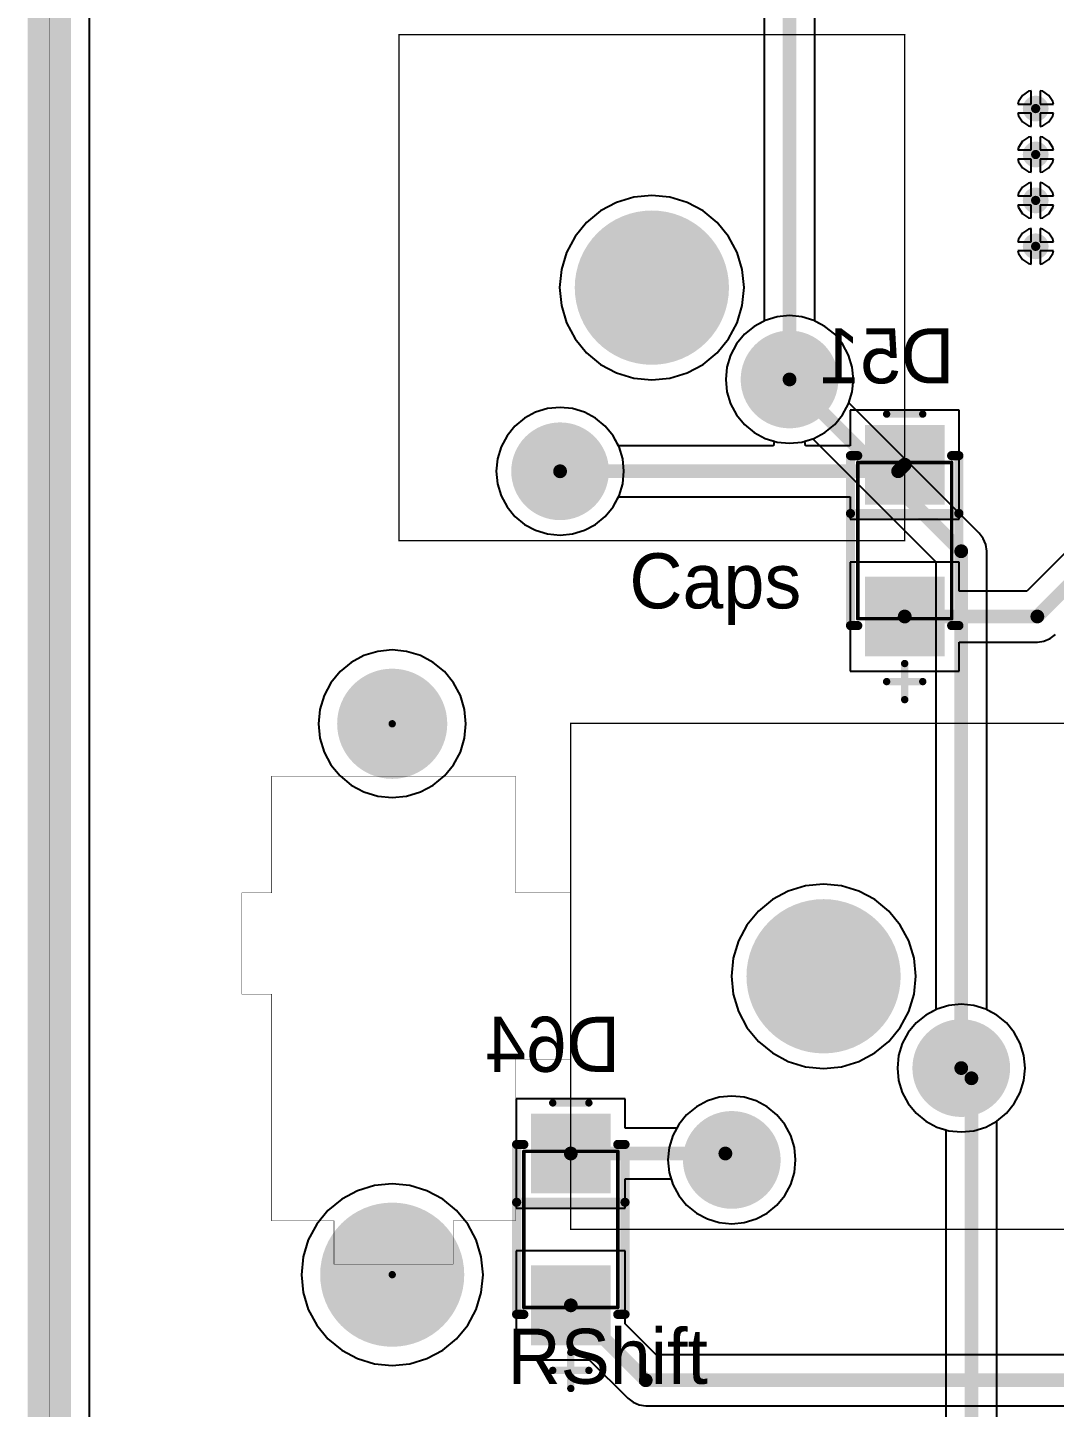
# Model space of a CAD drawing. Header units: millimetres. Extents: x 25 to 374, y 23 to 150.
# Drawn here: x 24.9 to 53.31, y 42.12 to 80.29 of the extents above; entities that cross this region are included whole.
import ezdxf

# ---------------------------------------------------------------- set-up
doc = ezdxf.new("R2010")
doc.units = ezdxf.units.MM
for name, color, linetype in [('BottomLayer', 5, 'Continuous'), ('BottomOverlay', 54, 'Continuous'), ('BottomPaste', 16, 'Continuous'), ('BottomSolder', 6, 'Continuous'), ('KeepOutLayer', 6, 'Continuous'), ('Mechanical1', 6, 'Continuous'), ('Mechanical13', 56, 'Continuous'), ('Mechanical15', 56, 'Continuous'), ('MultiLayer', 9, 'Continuous'), ('PadHoleLayer', 156, 'Continuous'), ('TopLayer', 1, 'Continuous'), ('TopOverlay', 2, 'Continuous'), ('TopSolder', 216, 'Continuous'), ('ViaHoleLayer', 16, 'Continuous')]:
    doc.layers.add(name, color=color, linetype=linetype)

# ---------------------------------------------------------------- blocks, each defined once
blk = doc.blocks.new('SMA_DO_214AC__S1_B_79')
at = {"layer": 'BottomLayer'}
for points in [[(-1.1, -1), (-1.1, 1), (-3.1, -1), (-3.1, 1)], [(3.1, -1), (3.1, 1), (1.1, -1), (1.1, 1)]]:
    blk.add_solid(points, dxfattribs=at)
at = {"layer": 'BottomOverlay', "const_width": 0.254}
for points in [[(-2.35, 1.3), (-2.35, 1.5)], [(2.35, 1.5), (-2.35, 1.5)], [(-0.75, -1.5), (-0.75, 1.5)], [(2.35, 1.3), (2.35, 1.5)], [(-2.35, -1.5), (-2.35, -1.3)], [(2.35, -1.5), (-2.35, -1.5)], [(2.35, -1.5), (2.35, -1.3)]]:
    blk.add_lwpolyline(points, dxfattribs=at)
at = {"layer": 'BottomOverlay', "const_width": 0.127}
for points in [[(-2.414, 1.5, 1), (-2.287, 1.5, 1)], [(-2.414, 1.5, 1), (-2.287, 1.5, 1)], [(-0.814, 1.5, 1), (-0.687, 1.5, 1)], [(2.287, 1.5, 1), (2.414, 1.5, 1)], [(2.287, 1.5, 1), (2.414, 1.5, 1)], [(-2.414, 1.3, 1), (-2.287, 1.3, 1)], [(2.287, 1.3, 1), (2.414, 1.3, 1)], [(-2.414, -1.3, 1), (-2.287, -1.3, 1)], [(-2.414, -1.5, 1), (-2.287, -1.5, 1)], [(-2.414, -1.5, 1), (-2.287, -1.5, 1)], [(-0.814, -1.5, 1), (-0.687, -1.5, 1)], [(2.287, -1.3, 1), (2.414, -1.3, 1)], [(2.287, -1.5, 1), (2.414, -1.5, 1)], [(2.287, -1.5, 1), (2.414, -1.5, 1)]]:
    blk.add_lwpolyline(points, format="xyb", close=True, dxfattribs=at)
at = {"layer": 'BottomPaste'}
for points in [[(-1.1, -1), (-1.1, 1), (-3.1, -1), (-3.1, 1)], [(3.1, -1), (3.1, 1), (1.1, -1), (1.1, 1)]]:
    blk.add_solid(points, dxfattribs=at)
at = {"layer": 'BottomSolder'}
for points in [[(-0.998, -1.102), (-0.998, 1.102), (-3.202, -1.102), (-3.202, 1.102)], [(3.202, -1.102), (3.202, 1.102), (0.998, -1.102), (0.998, 1.102)]]:
    blk.add_solid(points, dxfattribs=at)
at = {"layer": 'Mechanical13', "const_width": 0.1}
for points in [[(2.16, 1.3), (-2.16, 1.3)], [(-2.16, -1.3), (-2.16, 1.3)], [(2.16, -1.3), (2.16, 1.3)], [(2.16, -1.3), (-2.16, -1.3)]]:
    blk.add_lwpolyline(points, dxfattribs=at)
at = {"layer": 'Mechanical13', "const_width": 0.05}
for points in [[(-2.185, 1.3, 1), (-2.135, 1.3, 1)], [(-2.185, 1.3, 1), (-2.135, 1.3, 1)], [(2.135, 1.3, 1), (2.185, 1.3, 1)], [(2.135, 1.3, 1), (2.185, 1.3, 1)], [(-2.185, -1.3, 1), (-2.135, -1.3, 1)], [(-2.185, -1.3, 1), (-2.135, -1.3, 1)], [(2.135, -1.3, 1), (2.185, -1.3, 1)], [(2.135, -1.3, 1), (2.185, -1.3, 1)]]:
    blk.add_lwpolyline(points, format="xyb", close=True, dxfattribs=at)
at = {"layer": 'Mechanical15', "const_width": 0.203}
for points in [[(-3.5, -0.5), (-3.5, 0.5)], [(3.9, -0.5), (3.9, 0.5)], [(4.4, 0), (3.4, 0)]]:
    blk.add_lwpolyline(points, dxfattribs=at)
at = {"layer": 'Mechanical15', "const_width": 0.102}
for points in [[(-3.551, 0.5, 1), (-3.449, 0.5, 1)], [(3.849, 0.5, 1), (3.951, 0.5, 1)], [(3.349, 0, 1), (3.451, 0, 1)], [(4.349, 0, 1), (4.451, 0, 1)], [(-3.551, -0.5, 1), (-3.449, -0.5, 1)], [(3.849, -0.5, 1), (3.951, -0.5, 1)]]:
    blk.add_lwpolyline(points, format="xyb", close=True, dxfattribs=at)
blk = doc.blocks.new('SMA_DO_214AC__S1_B_92')
at = {"layer": 'BottomLayer'}
for points in [[(-1.1, -1), (-1.1, 1), (-3.1, -1), (-3.1, 1)], [(3.1, -1), (3.1, 1), (1.1, -1), (1.1, 1)]]:
    blk.add_solid(points, dxfattribs=at)
at = {"layer": 'BottomOverlay', "const_width": 0.254}
for points in [[(-2.35, 1.3), (-2.35, 1.5)], [(2.35, 1.5), (-2.35, 1.5)], [(-0.75, -1.5), (-0.75, 1.5)], [(2.35, 1.3), (2.35, 1.5)], [(-2.35, -1.5), (-2.35, -1.3)], [(2.35, -1.5), (-2.35, -1.5)], [(2.35, -1.5), (2.35, -1.3)]]:
    blk.add_lwpolyline(points, dxfattribs=at)
at = {"layer": 'BottomOverlay', "const_width": 0.127}
for points in [[(-2.414, 1.5, 1), (-2.287, 1.5, 1)], [(-2.414, 1.5, 1), (-2.287, 1.5, 1)], [(-0.814, 1.5, 1), (-0.687, 1.5, 1)], [(2.287, 1.5, 1), (2.414, 1.5, 1)], [(2.287, 1.5, 1), (2.414, 1.5, 1)], [(-2.414, 1.3, 1), (-2.287, 1.3, 1)], [(2.287, 1.3, 1), (2.414, 1.3, 1)], [(-2.414, -1.3, 1), (-2.287, -1.3, 1)], [(-2.414, -1.5, 1), (-2.287, -1.5, 1)], [(-2.414, -1.5, 1), (-2.287, -1.5, 1)], [(-0.814, -1.5, 1), (-0.687, -1.5, 1)], [(2.287, -1.3, 1), (2.414, -1.3, 1)], [(2.287, -1.5, 1), (2.414, -1.5, 1)], [(2.287, -1.5, 1), (2.414, -1.5, 1)]]:
    blk.add_lwpolyline(points, format="xyb", close=True, dxfattribs=at)
at = {"layer": 'BottomPaste'}
for points in [[(-1.1, -1), (-1.1, 1), (-3.1, -1), (-3.1, 1)], [(3.1, -1), (3.1, 1), (1.1, -1), (1.1, 1)]]:
    blk.add_solid(points, dxfattribs=at)
at = {"layer": 'BottomSolder'}
for points in [[(-0.998, -1.102), (-0.998, 1.102), (-3.202, -1.102), (-3.202, 1.102)], [(3.202, -1.102), (3.202, 1.102), (0.998, -1.102), (0.998, 1.102)]]:
    blk.add_solid(points, dxfattribs=at)
at = {"layer": 'Mechanical13', "const_width": 0.1}
for points in [[(2.16, 1.3), (-2.16, 1.3)], [(-2.16, -1.3), (-2.16, 1.3)], [(2.16, -1.3), (2.16, 1.3)], [(2.16, -1.3), (-2.16, -1.3)]]:
    blk.add_lwpolyline(points, dxfattribs=at)
at = {"layer": 'Mechanical13', "const_width": 0.05}
for points in [[(-2.185, 1.3, 1), (-2.135, 1.3, 1)], [(-2.185, 1.3, 1), (-2.135, 1.3, 1)], [(2.135, 1.3, 1), (2.185, 1.3, 1)], [(2.135, 1.3, 1), (2.185, 1.3, 1)], [(-2.185, -1.3, 1), (-2.135, -1.3, 1)], [(-2.185, -1.3, 1), (-2.135, -1.3, 1)], [(2.135, -1.3, 1), (2.185, -1.3, 1)], [(2.135, -1.3, 1), (2.185, -1.3, 1)]]:
    blk.add_lwpolyline(points, format="xyb", close=True, dxfattribs=at)
at = {"layer": 'Mechanical15', "const_width": 0.203}
for points in [[(-3.5, -0.5), (-3.5, 0.5)], [(3.9, -0.5), (3.9, 0.5)], [(4.4, 0), (3.4, 0)]]:
    blk.add_lwpolyline(points, dxfattribs=at)
at = {"layer": 'Mechanical15', "const_width": 0.102}
for points in [[(-3.551, 0.5, 1), (-3.449, 0.5, 1)], [(3.849, 0.5, 1), (3.951, 0.5, 1)], [(3.349, 0, 1), (3.451, 0, 1)], [(4.349, 0, 1), (4.451, 0, 1)], [(-3.551, -0.5, 1), (-3.449, -0.5, 1)], [(3.849, -0.5, 1), (3.951, -0.5, 1)]]:
    blk.add_lwpolyline(points, format="xyb", close=True, dxfattribs=at)
blk = doc.blocks.new('1_2_118')
at = {"layer": 'BottomSolder', "const_width": 0.1016}
for points in [[(-11.9888, 6.985, 1), (-11.8872, 6.985, 1)], [(11.8872, 6.985, 1), (11.9888, 6.985, 1)], [(-11.9888, -8.255, 1), (-11.8872, -8.255, 1)], [(11.8872, -8.255, 1), (11.9888, -8.255, 1)]]:
    blk.add_lwpolyline(points, format="xyb", close=True, dxfattribs=at)
at = {"layer": 'PadHoleLayer'}
for points, const_width in [([(-12.7, 6.985, 1), (-11.176, 6.985, 1)], 1.524), ([(11.176, 6.985, 1), (12.7, 6.985, 1)], 1.524), ([(-12.93495, -8.255, 1), (-10.94105, -8.255, 1)], 1.9939), ([(10.94105, -8.255, 1), (12.93495, -8.255, 1)], 1.9939)]:
    blk.add_lwpolyline(points, format="xyb", close=True, dxfattribs=dict(at, const_width=const_width))
at = {"layer": 'TopSolder', "const_width": 0.1016}
for points in [[(-11.9888, 6.985, 1), (-11.8872, 6.985, 1)], [(11.8872, 6.985, 1), (11.9888, 6.985, 1)], [(-11.9888, -8.255, 1), (-11.8872, -8.255, 1)], [(11.8872, -8.255, 1), (11.9888, -8.255, 1)]]:
    blk.add_lwpolyline(points, format="xyb", close=True, dxfattribs=at)
blk = doc.blocks.new('MX_SW_3_171')
at = {"layer": 'BottomLayer'}
for points, const_width in [([(-1.016, 0, 1), (1.016, 0, 1)], 2.032), ([(3.185, -2.54, 1), (4.435, -2.54, 1)], 1.25), ([(-3.165, -5.08, 1), (-1.915, -5.08, 1)], 1.25)]:
    blk.add_lwpolyline(points, format="xyb", close=True, dxfattribs=dict(at, const_width=const_width))
at = {"layer": 'BottomSolder'}
for points, const_width in [([(-1.067, 0, 1), (1.067, 0, 1)], 2.134), ([(3.134, -2.54, 1), (4.486, -2.54, 1)], 1.352), ([(-3.216, -5.08, 1), (-1.864, -5.08, 1)], 1.352)]:
    blk.add_lwpolyline(points, format="xyb", close=True, dxfattribs=dict(at, const_width=const_width))
at = {"layer": 'Mechanical1', "const_width": 0.0381}
for points in [[(-7, -7), (-7, 7)], [(-7, 7), (7, 7)], [(7, -7), (7, 7)], [(-7, -7), (7, -7)]]:
    blk.add_lwpolyline(points, dxfattribs=at)
at = {"layer": 'Mechanical1', "const_width": 0.0191}
for points in [[(-7.01, 7, 1), (-6.99, 7, 1)], [(-7.01, 7, 1), (-6.99, 7, 1)], [(6.99, 7, 1), (7.01, 7, 1)], [(6.99, 7, 1), (7.01, 7, 1)], [(-7.01, -7, 1), (-6.99, -7, 1)], [(-7.01, -7, 1), (-6.99, -7, 1)], [(6.99, -7, 1), (7.01, -7, 1)], [(6.99, -7, 1), (7.01, -7, 1)]]:
    blk.add_lwpolyline(points, format="xyb", close=True, dxfattribs=at)
at = {"layer": 'MultiLayer'}
for points, const_width in [([(-1.016, 0, 1), (1.016, 0, 1)], 2.032), ([(3.185, -2.54, 1), (4.435, -2.54, 1)], 1.25), ([(-3.165, -5.08, 1), (-1.915, -5.08, 1)], 1.25)]:
    blk.add_lwpolyline(points, format="xyb", close=True, dxfattribs=dict(at, const_width=const_width))
at = {"layer": 'PadHoleLayer'}
for points, const_width in [([(-1.016, 0, 1), (1.016, 0, 1)], 2.032), ([(3.435, -2.54, 1), (4.185, -2.54, 1)], 0.75), ([(-2.915, -5.08, 1), (-2.165, -5.08, 1)], 0.75)]:
    blk.add_lwpolyline(points, format="xyb", close=True, dxfattribs=dict(at, const_width=const_width))
at = {"layer": 'TopLayer'}
for points, const_width in [([(-1.016, 0, 1), (1.016, 0, 1)], 2.032), ([(3.185, -2.54, 1), (4.435, -2.54, 1)], 1.25), ([(-3.165, -5.08, 1), (-1.915, -5.08, 1)], 1.25)]:
    blk.add_lwpolyline(points, format="xyb", close=True, dxfattribs=dict(at, const_width=const_width))
at = {"layer": 'TopSolder'}
for points, const_width in [([(-1.067, 0, 1), (1.067, 0, 1)], 2.134), ([(3.134, -2.54, 1), (4.486, -2.54, 1)], 1.352), ([(-3.216, -5.08, 1), (-1.864, -5.08, 1)], 1.352)]:
    blk.add_lwpolyline(points, format="xyb", close=True, dxfattribs=dict(at, const_width=const_width))
blk = doc.blocks.new('MX_SW_3_184')
at = {"layer": 'BottomLayer'}
for points, const_width in [([(-1.016, 0, 1), (1.016, 0, 1)], 2.032), ([(3.185, -2.54, 1), (4.435, -2.54, 1)], 1.25), ([(-3.165, -5.08, 1), (-1.915, -5.08, 1)], 1.25)]:
    blk.add_lwpolyline(points, format="xyb", close=True, dxfattribs=dict(at, const_width=const_width))
at = {"layer": 'BottomSolder'}
for points, const_width in [([(-1.067, 0, 1), (1.067, 0, 1)], 2.134), ([(3.134, -2.54, 1), (4.486, -2.54, 1)], 1.352), ([(-3.216, -5.08, 1), (-1.864, -5.08, 1)], 1.352)]:
    blk.add_lwpolyline(points, format="xyb", close=True, dxfattribs=dict(at, const_width=const_width))
at = {"layer": 'Mechanical1', "const_width": 0.0381}
for points in [[(-7, -7), (-7, 7)], [(-7, 7), (7, 7)], [(7, -7), (7, 7)], [(-7, -7), (7, -7)]]:
    blk.add_lwpolyline(points, dxfattribs=at)
at = {"layer": 'Mechanical1', "const_width": 0.0191}
for points in [[(-7.01, 7, 1), (-6.99, 7, 1)], [(-7.01, 7, 1), (-6.99, 7, 1)], [(6.99, 7, 1), (7.01, 7, 1)], [(6.99, 7, 1), (7.01, 7, 1)], [(-7.01, -7, 1), (-6.99, -7, 1)], [(-7.01, -7, 1), (-6.99, -7, 1)], [(6.99, -7, 1), (7.01, -7, 1)], [(6.99, -7, 1), (7.01, -7, 1)]]:
    blk.add_lwpolyline(points, format="xyb", close=True, dxfattribs=at)
at = {"layer": 'MultiLayer'}
for points, const_width in [([(-1.016, 0, 1), (1.016, 0, 1)], 2.032), ([(3.185, -2.54, 1), (4.435, -2.54, 1)], 1.25), ([(-3.165, -5.08, 1), (-1.915, -5.08, 1)], 1.25)]:
    blk.add_lwpolyline(points, format="xyb", close=True, dxfattribs=dict(at, const_width=const_width))
at = {"layer": 'PadHoleLayer'}
for points, const_width in [([(-1.016, 0, 1), (1.016, 0, 1)], 2.032), ([(3.435, -2.54, 1), (4.185, -2.54, 1)], 0.75), ([(-2.915, -5.08, 1), (-2.165, -5.08, 1)], 0.75)]:
    blk.add_lwpolyline(points, format="xyb", close=True, dxfattribs=dict(at, const_width=const_width))
at = {"layer": 'TopLayer'}
for points, const_width in [([(-1.016, 0, 1), (1.016, 0, 1)], 2.032), ([(3.185, -2.54, 1), (4.435, -2.54, 1)], 1.25), ([(-3.165, -5.08, 1), (-1.915, -5.08, 1)], 1.25)]:
    blk.add_lwpolyline(points, format="xyb", close=True, dxfattribs=dict(at, const_width=const_width))
at = {"layer": 'TopSolder'}
for points, const_width in [([(-1.067, 0, 1), (1.067, 0, 1)], 2.134), ([(3.134, -2.54, 1), (4.486, -2.54, 1)], 1.352), ([(-3.216, -5.08, 1), (-1.864, -5.08, 1)], 1.352)]:
    blk.add_lwpolyline(points, format="xyb", close=True, dxfattribs=dict(at, const_width=const_width))

msp = doc.modelspace()

# ---------------------------------------------------------------- linework, layer by layer
at = {"layer": 'BottomLayer'}
for p, q in [((26.613, 24.686), (26.613, 100.616)), ((52.315, 78.25), (52.301, 78.179)), ((52.428, 78.418), (52.315, 78.25)), ((52.596, 78.53), (52.428, 78.418)), ((52.667, 78.544), (52.596, 78.53)), ((52.667, 78.179), (52.667, 78.544)), ((52.992, 78.53), (52.921, 78.544)), ((52.921, 78.544), (52.921, 78.179)), ((53.16, 78.418), (52.992, 78.53)), ((53.272, 78.25), (53.16, 78.418)), ((53.287, 78.179), (53.272, 78.25)), ((52.301, 78.179), (52.667, 78.179)), ((52.667, 77.925), (52.301, 77.925)), ((52.301, 77.925), (52.315, 77.853)), ((52.667, 77.559), (52.667, 77.925)), ((52.921, 78.179), (53.287, 78.179)), ((53.287, 77.925), (52.921, 77.925)), ((52.921, 77.925), (52.921, 77.559)), ((53.272, 77.853), (53.287, 77.925)), ((52.315, 77.853), (52.428, 77.685)), ((52.428, 77.685), (52.596, 77.573)), ((52.596, 77.573), (52.667, 77.559)), ((52.921, 77.559), (52.992, 77.573)), ((52.992, 77.573), (53.16, 77.685)), ((53.16, 77.685), (53.272, 77.853)), ((52.428, 77.148), (52.315, 76.98)), ((52.596, 77.26), (52.428, 77.148)), ((52.667, 77.274), (52.596, 77.26)), ((52.667, 76.909), (52.667, 77.274)), ((52.992, 77.26), (52.921, 77.274)), ((52.921, 77.274), (52.921, 76.909)), ((53.16, 77.148), (52.992, 77.26)), ((53.272, 76.98), (53.16, 77.148)), ((52.315, 76.98), (52.301, 76.909)), ((52.301, 76.909), (52.667, 76.909)), ((52.921, 76.909), (53.287, 76.909)), ((53.287, 76.909), (53.272, 76.98)), ((52.667, 76.655), (52.301, 76.655)), ((52.301, 76.655), (52.315, 76.583)), ((52.315, 76.583), (52.428, 76.415)), ((52.428, 76.415), (52.596, 76.303)), ((52.667, 76.289), (52.667, 76.655)), ((53.287, 76.655), (52.921, 76.655)), ((52.921, 76.655), (52.921, 76.289)), ((52.992, 76.303), (53.16, 76.415)), ((53.16, 76.415), (53.272, 76.583)), ((53.272, 76.583), (53.287, 76.655)), ((52.596, 75.99), (52.428, 75.878)), ((52.596, 76.303), (52.667, 76.289)), ((52.667, 76.004), (52.596, 75.99)), ((52.667, 75.639), (52.667, 76.004)), ((52.921, 76.289), (52.992, 76.303)), ((52.992, 75.99), (52.921, 76.004)), ((52.921, 76.004), (52.921, 75.639)), ((53.16, 75.878), (52.992, 75.99)), ((41.674, 75.602), (41.195, 75.457)), ((42.172, 75.651), (41.674, 75.602)), ((42.67, 75.602), (42.172, 75.651)), ((43.148, 75.457), (42.67, 75.602)), ((52.315, 75.71), (52.301, 75.639)), ((52.301, 75.639), (52.667, 75.639)), ((52.428, 75.878), (52.315, 75.71)), ((52.921, 75.639), (53.287, 75.639)), ((53.272, 75.71), (53.16, 75.878)), ((53.287, 75.639), (53.272, 75.71)), ((40.754, 75.221), (40.367, 74.903)), ((41.195, 75.457), (40.754, 75.221)), ((43.59, 75.221), (43.148, 75.457)), ((43.976, 74.903), (43.59, 75.221)), ((52.667, 75.385), (52.301, 75.385)), ((52.301, 75.385), (52.315, 75.313)), ((52.315, 75.313), (52.428, 75.145)), ((52.667, 75.019), (52.667, 75.385)), ((53.287, 75.385), (52.921, 75.385)), ((52.921, 75.385), (52.921, 75.019)), ((53.16, 75.145), (53.272, 75.313)), ((53.272, 75.313), (53.287, 75.385)), ((40.367, 74.903), (40.049, 74.517)), ((44.294, 74.517), (43.976, 74.903)), ((52.428, 75.145), (52.596, 75.033)), ((52.596, 75.033), (52.667, 75.019)), ((52.921, 75.019), (52.992, 75.033)), ((52.992, 75.033), (53.16, 75.145)), ((40.049, 74.517), (39.814, 74.075)), ((44.53, 74.075), (44.294, 74.517)), ((52.315, 74.44), (52.301, 74.369)), ((52.428, 74.608), (52.315, 74.44)), ((52.596, 74.72), (52.428, 74.608)), ((52.667, 74.734), (52.596, 74.72)), ((52.667, 74.369), (52.667, 74.734)), ((52.992, 74.72), (52.921, 74.734)), ((52.921, 74.734), (52.921, 74.369)), ((53.16, 74.608), (52.992, 74.72)), ((53.272, 74.44), (53.16, 74.608)), ((53.287, 74.369), (53.272, 74.44)), ((39.814, 74.075), (39.668, 73.597)), ((44.675, 73.597), (44.53, 74.075)), ((52.301, 74.369), (52.667, 74.369)), ((52.667, 74.115), (52.301, 74.115)), ((52.301, 74.115), (52.315, 74.043)), ((52.667, 73.749), (52.667, 74.115)), ((52.921, 74.369), (53.287, 74.369)), ((53.287, 74.115), (52.921, 74.115)), ((52.921, 74.115), (52.921, 73.749)), ((53.272, 74.043), (53.287, 74.115)), ((52.315, 74.043), (52.428, 73.875)), ((52.428, 73.875), (52.596, 73.763)), ((52.596, 73.763), (52.667, 73.749)), ((52.921, 73.749), (52.992, 73.763)), ((52.992, 73.763), (53.16, 73.875)), ((53.16, 73.875), (53.272, 74.043)), ((39.668, 73.597), (39.619, 73.099)), ((44.724, 73.099), (44.675, 73.597)), ((39.619, 73.099), (39.668, 72.601)), ((44.675, 72.601), (44.724, 73.099)), ((39.668, 72.601), (39.814, 72.122)), ((44.53, 72.122), (44.675, 72.601)), ((45.306, 72.191), (45, 72.027)), ((45.637, 72.291), (45.306, 72.191)), ((45.982, 72.325), (45.637, 72.291)), ((46.326, 72.291), (45.982, 72.325)), ((46.658, 72.191), (46.326, 72.291)), ((46.963, 72.027), (46.658, 72.191)), ((39.814, 72.122), (40.049, 71.681)), ((44.294, 71.681), (44.53, 72.122)), ((44.733, 71.808), (44.513, 71.54)), ((45, 72.027), (44.733, 71.808)), ((47.231, 71.808), (46.963, 72.027)), ((47.45, 71.54), (47.231, 71.808)), ((40.049, 71.681), (40.367, 71.294)), ((43.976, 71.294), (44.294, 71.681)), ((44.513, 71.54), (44.35, 71.235)), ((47.614, 71.235), (47.45, 71.54)), ((40.367, 71.294), (40.754, 70.977)), ((43.59, 70.977), (43.976, 71.294)), ((44.35, 71.235), (44.249, 70.903)), ((47.714, 70.903), (47.614, 71.235)), ((40.754, 70.977), (41.195, 70.741)), ((41.195, 70.741), (41.674, 70.595)), ((42.67, 70.595), (43.148, 70.741)), ((43.148, 70.741), (43.59, 70.977)), ((44.249, 70.903), (44.215, 70.559)), ((47.748, 70.559), (47.714, 70.903)), ((41.674, 70.595), (42.172, 70.546)), ((42.172, 70.546), (42.67, 70.595)), ((44.215, 70.559), (44.249, 70.214)), ((47.714, 70.214), (47.748, 70.559)), ((44.249, 70.214), (44.35, 69.883)), ((44.35, 69.883), (44.513, 69.577)), ((47.45, 69.577), (47.614, 69.883)), ((47.614, 69.883), (47.714, 70.214)), ((38.65, 69.487), (38.383, 69.268)), ((38.956, 69.651), (38.65, 69.487)), ((39.287, 69.751), (38.956, 69.651)), ((39.632, 69.785), (39.287, 69.751)), ((39.976, 69.751), (39.632, 69.785)), ((40.308, 69.651), (39.976, 69.751)), ((40.613, 69.487), (40.308, 69.651)), ((40.881, 69.268), (40.613, 69.487)), ((44.513, 69.577), (44.733, 69.31)), ((47.231, 69.31), (47.45, 69.577)), ((50.677, 69.709), (47.661, 69.709)), ((47.661, 69.709), (47.661, 68.723)), ((50.677, 66.693), (50.677, 69.709)), ((38.383, 69.268), (38.163, 69)), ((41.1, 69), (40.881, 69.268)), ((44.733, 69.31), (45, 69.09)), ((45, 69.09), (45.306, 68.927)), ((46.658, 68.927), (46.963, 69.09)), ((46.963, 69.09), (47.231, 69.31)), ((38.163, 69), (38, 68.695)), ((41.248, 68.723), (41.1, 69)), ((45.539, 68.723), (41.248, 68.723)), ((45.306, 68.927), (45.558, 68.85)), ((45.558, 68.85), (45.539, 68.723)), ((46.406, 68.85), (46.658, 68.927)), ((46.425, 68.723), (46.406, 68.85)), ((47.661, 68.723), (46.425, 68.723)), ((37.899, 68.363), (37.865, 68.019)), ((38, 68.695), (37.899, 68.363)), ((37.865, 68.019), (37.899, 67.674)), ((37.899, 67.674), (38, 67.343)), ((38, 67.343), (38.163, 67.037)), ((41.1, 67.037), (41.248, 67.314)), ((41.248, 67.314), (47.661, 67.314)), ((47.661, 67.314), (47.661, 66.693)), ((55.235, 67.392), (52.548, 64.705)), ((38.163, 67.037), (38.383, 66.77)), ((40.881, 66.77), (41.1, 67.037)), ((38.383, 66.77), (38.65, 66.55)), ((38.65, 66.55), (38.956, 66.387)), ((40.308, 66.387), (40.613, 66.55)), ((40.613, 66.55), (40.881, 66.77)), ((47.661, 66.693), (50.677, 66.693)), ((38.956, 66.387), (39.287, 66.286)), ((39.287, 66.286), (39.632, 66.252)), ((39.632, 66.252), (39.976, 66.286)), ((39.976, 66.286), (40.308, 66.387)), ((50.677, 65.509), (47.661, 65.509)), ((47.661, 65.509), (47.661, 62.493)), ((50.677, 64.705), (50.677, 65.509)), ((52.548, 64.705), (50.677, 64.705)), ((53.023, 63.32), (53.192, 63.391)), ((53.192, 63.391), (53.338, 63.503)), ((34.588, 63.036), (34.205, 62.92)), ((34.986, 63.075), (34.588, 63.036)), ((35.384, 63.036), (34.986, 63.075)), ((35.767, 62.92), (35.384, 63.036)), ((50.677, 62.493), (50.677, 63.296)), ((50.677, 63.296), (52.84, 63.296)), ((52.84, 63.296), (53.023, 63.32)), ((33.852, 62.731), (33.542, 62.477)), ((34.205, 62.92), (33.852, 62.731)), ((36.12, 62.731), (35.767, 62.92)), ((36.43, 62.477), (36.12, 62.731)), ((33.542, 62.477), (33.288, 62.168)), ((36.684, 62.168), (36.43, 62.477)), ((47.661, 62.493), (50.677, 62.493)), ((33.288, 62.168), (33.1, 61.815)), ((36.872, 61.815), (36.684, 62.168)), ((33.1, 61.815), (32.983, 61.432)), ((36.989, 61.432), (36.872, 61.815)), ((32.983, 61.432), (32.944, 61.034)), ((37.028, 61.034), (36.989, 61.432)), ((32.944, 61.034), (32.983, 60.635)), ((36.989, 60.635), (37.028, 61.034)), ((32.983, 60.635), (33.1, 60.252)), ((36.872, 60.252), (36.989, 60.635)), ((33.1, 60.252), (33.288, 59.899)), ((36.684, 59.899), (36.872, 60.252)), ((33.288, 59.899), (33.542, 59.59)), ((33.542, 59.59), (33.852, 59.336)), ((36.12, 59.336), (36.43, 59.59)), ((36.43, 59.59), (36.684, 59.899)), ((33.852, 59.336), (34.205, 59.147)), ((35.767, 59.147), (36.12, 59.336)), ((34.205, 59.147), (34.588, 59.031)), ((34.588, 59.031), (34.986, 58.992)), ((34.986, 58.992), (35.384, 59.031)), ((35.384, 59.031), (35.767, 59.147)), ((46.426, 56.552), (45.947, 56.407)), ((46.924, 56.601), (46.426, 56.552)), ((47.422, 56.552), (46.924, 56.601)), ((47.901, 56.407), (47.422, 56.552)), ((45.506, 56.171), (45.119, 55.853)), ((45.947, 56.407), (45.506, 56.171)), ((48.342, 56.171), (47.901, 56.407)), ((48.729, 55.853), (48.342, 56.171)), ((45.119, 55.853), (44.802, 55.467)), ((49.046, 55.467), (48.729, 55.853)), ((44.802, 55.467), (44.566, 55.025)), ((49.282, 55.025), (49.046, 55.467)), ((44.566, 55.025), (44.421, 54.547)), ((49.427, 54.547), (49.282, 55.025)), ((44.421, 54.547), (44.372, 54.049)), ((49.476, 54.049), (49.427, 54.547)), ((44.372, 54.049), (44.421, 53.551)), ((49.427, 53.551), (49.476, 54.049)), ((44.421, 53.551), (44.566, 53.072)), ((49.282, 53.072), (49.427, 53.551)), ((44.566, 53.072), (44.802, 52.631)), ((49.046, 52.631), (49.282, 53.072)), ((50.058, 53.141), (49.753, 52.977)), ((50.389, 53.241), (50.058, 53.141)), ((50.734, 53.275), (50.389, 53.241)), ((51.079, 53.241), (50.734, 53.275)), ((51.41, 53.141), (51.079, 53.241)), ((51.715, 52.977), (51.41, 53.141)), ((49.485, 52.758), (49.265, 52.49)), ((49.753, 52.977), (49.485, 52.758)), ((51.983, 52.758), (51.715, 52.977)), ((52.203, 52.49), (51.983, 52.758)), ((44.802, 52.631), (45.119, 52.244)), ((48.729, 52.244), (49.046, 52.631)), ((49.265, 52.49), (49.102, 52.185)), ((52.366, 52.185), (52.203, 52.49)), ((45.119, 52.244), (45.506, 51.927)), ((45.506, 51.927), (45.947, 51.691)), ((47.901, 51.691), (48.342, 51.927)), ((48.342, 51.927), (48.729, 52.244)), ((49.102, 52.185), (49.001, 51.853)), ((52.467, 51.853), (52.366, 52.185)), ((45.947, 51.691), (46.426, 51.545)), ((46.426, 51.545), (46.924, 51.496)), ((46.924, 51.496), (47.422, 51.545)), ((47.422, 51.545), (47.901, 51.691)), ((49.001, 51.853), (48.967, 51.509)), ((52.5, 51.509), (52.467, 51.853)), ((48.967, 51.509), (49.001, 51.164)), ((49.001, 51.164), (49.102, 50.833)), ((52.366, 50.833), (52.467, 51.164)), ((52.467, 51.164), (52.5, 51.509)), ((49.102, 50.833), (49.265, 50.527)), ((52.203, 50.527), (52.366, 50.833)), ((41.437, 50.654), (38.421, 50.654)), ((38.421, 50.654), (38.421, 47.638)), ((41.437, 49.85), (41.437, 50.654)), ((43.403, 50.437), (43.135, 50.218)), ((43.708, 50.601), (43.403, 50.437)), ((44.039, 50.701), (43.708, 50.601)), ((44.384, 50.735), (44.039, 50.701)), ((44.729, 50.701), (44.384, 50.735)), ((45.06, 50.601), (44.729, 50.701)), ((45.365, 50.437), (45.06, 50.601)), ((45.633, 50.218), (45.365, 50.437)), ((49.265, 50.527), (49.485, 50.26)), ((51.983, 50.26), (52.203, 50.527)), ((43.135, 50.218), (42.915, 49.95)), ((45.853, 49.95), (45.633, 50.218)), ((49.485, 50.26), (49.753, 50.04)), ((49.753, 50.04), (50.058, 49.877)), ((51.41, 49.877), (51.715, 50.04)), ((51.715, 50.04), (51.983, 50.26)), ((42.862, 49.85), (41.437, 49.85)), ((42.915, 49.95), (42.862, 49.85)), ((46.016, 49.645), (45.853, 49.95)), ((46.117, 49.313), (46.016, 49.645)), ((50.058, 49.877), (50.389, 49.776)), ((50.389, 49.776), (50.734, 49.742)), ((50.734, 49.742), (51.079, 49.776)), ((51.079, 49.776), (51.41, 49.877)), ((46.15, 48.969), (46.117, 49.313)), ((46.117, 48.624), (46.15, 48.969)), ((46.016, 48.293), (46.117, 48.624)), ((34.024, 48.116), (33.589, 47.884)), ((34.496, 48.259), (34.024, 48.116)), ((34.986, 48.308), (34.496, 48.259)), ((35.476, 48.259), (34.986, 48.308)), ((35.948, 48.116), (35.476, 48.259)), ((36.383, 47.884), (35.948, 48.116)), ((41.437, 47.638), (41.437, 48.441)), ((41.437, 48.441), (42.707, 48.441)), ((42.707, 48.441), (42.752, 48.293)), ((42.752, 48.293), (42.915, 47.987)), ((45.853, 47.987), (46.016, 48.293)), ((33.589, 47.884), (33.208, 47.571)), ((36.764, 47.571), (36.383, 47.884)), ((42.915, 47.987), (43.135, 47.72)), ((43.135, 47.72), (43.403, 47.5)), ((45.365, 47.5), (45.633, 47.72)), ((45.633, 47.72), (45.853, 47.987)), ((33.208, 47.571), (32.896, 47.19)), ((37.076, 47.19), (36.764, 47.571)), ((38.421, 47.638), (41.437, 47.638)), ((43.403, 47.5), (43.708, 47.337)), ((43.708, 47.337), (44.039, 47.236)), ((44.729, 47.236), (45.06, 47.337)), ((45.06, 47.337), (45.365, 47.5)), ((32.896, 47.19), (32.663, 46.756)), ((37.309, 46.756), (37.076, 47.19)), ((44.039, 47.236), (44.384, 47.202)), ((44.384, 47.202), (44.729, 47.236)), ((32.663, 46.756), (32.52, 46.284)), ((37.452, 46.284), (37.309, 46.756)), ((32.52, 46.284), (32.472, 45.794)), ((37.5, 45.794), (37.452, 46.284)), ((41.437, 46.454), (38.421, 46.454)), ((38.421, 46.454), (38.421, 43.438)), ((41.437, 44.434), (41.437, 46.454)), ((32.472, 45.794), (32.52, 45.303)), ((37.452, 45.303), (37.5, 45.794)), ((32.52, 45.303), (32.663, 44.832)), ((37.309, 44.832), (37.452, 45.303)), ((32.663, 44.832), (32.896, 44.397)), ((37.076, 44.397), (37.309, 44.832)), ((32.896, 44.397), (33.208, 44.016)), ((36.764, 44.016), (37.076, 44.397)), ((42.294, 43.577), (41.437, 44.434)), ((33.208, 44.016), (33.589, 43.703)), ((36.383, 43.703), (36.764, 44.016)), ((33.589, 43.703), (34.024, 43.471)), ((35.948, 43.471), (36.383, 43.703)), ((57.41, 43.577), (42.294, 43.577)), ((34.024, 43.471), (34.496, 43.328)), ((34.496, 43.328), (34.986, 43.28)), ((34.986, 43.28), (35.476, 43.328)), ((35.476, 43.328), (35.948, 43.471)), ((38.421, 43.438), (40.44, 43.438)), ((40.44, 43.438), (41.504, 42.374)), ((41.504, 42.374), (41.65, 42.263)), ((41.65, 42.263), (41.82, 42.192)), ((41.82, 42.192), (42.002, 42.168)), ((42.002, 42.168), (68.798, 42.168))]:
    msp.add_line(p, q, dxfattribs=at)
for points, const_width in [([(52.667, 78.052, 1), (52.921, 78.052, 1)], 0.254), ([(52.667, 76.782, 1), (52.921, 76.782, 1)], 0.254), ([(52.667, 75.512, 1), (52.921, 75.512, 1)], 0.254), ([(52.667, 74.242, 1), (52.921, 74.242, 1)], 0.254), ([(49.074, 68.201, 1), (49.265, 68.201, 1)], 0.191), ([(39.536, 68.019, 1), (39.727, 68.019, 1)], 0.191), ([(48.892, 68.019, 1), (49.082, 68.019, 1)], 0.191), ([(48.892, 68.019, 1), (49.082, 68.019, 1)], 0.191), ([(49.074, 64.001, 1), (49.265, 64.001, 1)], 0.191), ([(52.745, 64.001, 1), (52.935, 64.001, 1)], 0.191), ([(52.745, 64.001, 1), (52.935, 64.001, 1)], 0.191), ([(39.834, 49.146, 1), (40.024, 49.146, 1)], 0.191), ([(44.111, 49.146, 1), (44.302, 49.146, 1)], 0.191), ([(39.834, 44.946, 1), (40.024, 44.946, 1)], 0.191), ([(41.907, 42.873, 1), (42.097, 42.873, 1)], 0.191), ([(41.907, 42.873, 1), (42.097, 42.873, 1)], 0.191)]:
    msp.add_lwpolyline(points, format="xyb", close=True, dxfattribs=dict(at, const_width=const_width))
at = {"layer": 'BottomLayer', "const_width": 0.381}
for points in [[(48.987, 68.019), (49.169, 68.201)], [(39.632, 68.019), (48.987, 68.019)], [(52.84, 64.001), (55.733, 66.894)], [(49.169, 64.001), (52.84, 64.001)], [(39.929, 49.146), (44.207, 49.146)], [(39.929, 44.946), (42.002, 42.873)], [(42.002, 42.873), (68.798, 42.873)]]:
    msp.add_lwpolyline(points, dxfattribs=at)
at = {"layer": 'BottomSolder', "const_width": 0.356}
for points in [[(52.616, 78.052, 1), (52.972, 78.052, 1)], [(52.616, 76.782, 1), (52.972, 76.782, 1)], [(52.616, 75.512, 1), (52.972, 75.512, 1)], [(52.616, 74.242, 1), (52.972, 74.242, 1)]]:
    msp.add_lwpolyline(points, format="xyb", close=True, dxfattribs=at)
at = {"layer": 'KeepOutLayer', "const_width": 1.2}
msp.add_lwpolyline([(25.495, 23.569), (25.495, 149.299)], dxfattribs=at)
at = {"layer": 'Mechanical1', "const_width": 0.0127}
for points in [[(25.495, 23.569), (25.495, 149.305)], [(35.163, 80.105), (49.163, 80.105)], [(35.163, 66.106), (35.163, 80.105)], [(49.163, 66.106), (49.163, 80.105)], [(35.163, 66.106), (49.163, 66.106)], [(39.926, 56.355), (39.926, 61.055)], [(39.926, 61.055), (53.925, 61.055)], [(31.651, 59.585), (38.4, 59.585)], [(31.651, 56.355), (31.651, 59.585)], [(38.4, 56.355), (38.4, 59.585)], [(30.825, 56.355), (31.651, 56.355)], [(30.825, 53.555), (30.825, 56.355)], [(38.4, 56.355), (39.926, 56.355)], [(30.825, 53.555), (31.651, 53.555)], [(31.651, 47.285), (31.651, 53.555)], [(38.4, 47.285), (38.4, 51.755)], [(38.4, 51.755), (39.926, 51.755)], [(39.926, 47.056), (39.926, 51.755)], [(31.651, 47.285), (33.376, 47.285)], [(33.376, 46.086), (33.376, 47.285)], [(36.675, 46.086), (36.675, 47.285)], [(36.675, 47.285), (38.4, 47.285)], [(39.926, 47.056), (53.925, 47.056)], [(33.376, 46.086), (36.675, 46.086)]]:
    msp.add_lwpolyline(points, dxfattribs=at)
at = {"layer": 'Mechanical1', "const_width": 0.00635}
for points in [[(35.16, 80.105, 1), (35.167, 80.105, 1)], [(35.16, 80.105, 1), (35.167, 80.105, 1)], [(49.16, 80.105, 1), (49.166, 80.105, 1)], [(49.16, 80.105, 1), (49.166, 80.105, 1)], [(35.16, 66.106, 1), (35.167, 66.106, 1)], [(35.16, 66.106, 1), (35.167, 66.106, 1)], [(49.16, 66.106, 1), (49.166, 66.106, 1)], [(49.16, 66.106, 1), (49.166, 66.106, 1)], [(39.923, 61.055, 1), (39.929, 61.055, 1)], [(39.923, 61.055, 1), (39.929, 61.055, 1)], [(31.648, 59.585, 1), (31.654, 59.585, 1)], [(31.648, 59.585, 1), (31.654, 59.585, 1)], [(38.397, 59.585, 1), (38.404, 59.585, 1)], [(38.397, 59.585, 1), (38.404, 59.585, 1)], [(30.822, 56.355, 1), (30.829, 56.355, 1)], [(30.822, 56.355, 1), (30.829, 56.355, 1)], [(31.648, 56.355, 1), (31.654, 56.355, 1)], [(31.648, 56.355, 1), (31.654, 56.355, 1)], [(38.397, 56.355, 1), (38.404, 56.355, 1)], [(38.397, 56.355, 1), (38.404, 56.355, 1)], [(39.923, 56.355, 1), (39.929, 56.355, 1)], [(39.923, 56.355, 1), (39.929, 56.355, 1)], [(30.822, 53.555, 1), (30.829, 53.555, 1)], [(30.822, 53.555, 1), (30.829, 53.555, 1)], [(31.648, 53.555, 1), (31.654, 53.555, 1)], [(31.648, 53.555, 1), (31.654, 53.555, 1)], [(38.397, 51.755, 1), (38.404, 51.755, 1)], [(38.397, 51.755, 1), (38.404, 51.755, 1)], [(39.923, 51.755, 1), (39.929, 51.755, 1)], [(39.923, 51.755, 1), (39.929, 51.755, 1)], [(31.648, 47.285, 1), (31.654, 47.285, 1)], [(31.648, 47.285, 1), (31.654, 47.285, 1)], [(33.373, 47.285, 1), (33.379, 47.285, 1)], [(33.373, 47.285, 1), (33.379, 47.285, 1)], [(36.672, 47.285, 1), (36.678, 47.285, 1)], [(36.672, 47.285, 1), (36.678, 47.285, 1)], [(38.397, 47.285, 1), (38.404, 47.285, 1)], [(38.397, 47.285, 1), (38.404, 47.285, 1)], [(39.923, 47.056, 1), (39.929, 47.056, 1)], [(39.923, 47.056, 1), (39.929, 47.056, 1)], [(33.373, 46.086, 1), (33.379, 46.086, 1)], [(33.373, 46.086, 1), (33.379, 46.086, 1)], [(36.672, 46.086, 1), (36.678, 46.086, 1)], [(36.672, 46.086, 1), (36.678, 46.086, 1)]]:
    msp.add_lwpolyline(points, format="xyb", close=True, dxfattribs=at)
at = {"layer": 'MultiLayer', "const_width": 0.254}
for points in [[(52.667, 78.052, 1), (52.921, 78.052, 1)], [(52.667, 76.782, 1), (52.921, 76.782, 1)], [(52.667, 75.512, 1), (52.921, 75.512, 1)], [(52.667, 74.242, 1), (52.921, 74.242, 1)]]:
    msp.add_lwpolyline(points, format="xyb", close=True, dxfattribs=at)
at = {"layer": 'TopLayer'}
for p, q in [((26.613, 24.686), (26.613, 148.181)), ((46.686, 72.175), (46.686, 87.236)), ((45.277, 86.944), (45.277, 72.175)), ((52.315, 78.25), (52.301, 78.179)), ((52.428, 78.418), (52.315, 78.25)), ((52.596, 78.53), (52.428, 78.418)), ((52.667, 78.544), (52.596, 78.53)), ((52.667, 78.179), (52.667, 78.544)), ((52.992, 78.53), (52.921, 78.544)), ((52.921, 78.544), (52.921, 78.179)), ((53.16, 78.418), (52.992, 78.53)), ((53.272, 78.25), (53.16, 78.418)), ((53.287, 78.179), (53.272, 78.25)), ((52.301, 78.179), (52.667, 78.179)), ((52.667, 77.925), (52.301, 77.925)), ((52.301, 77.925), (52.315, 77.853)), ((52.667, 77.559), (52.667, 77.925)), ((52.921, 78.179), (53.287, 78.179)), ((53.287, 77.925), (52.921, 77.925)), ((52.921, 77.925), (52.921, 77.559)), ((53.272, 77.853), (53.287, 77.925)), ((52.315, 77.853), (52.428, 77.685)), ((52.428, 77.685), (52.596, 77.573)), ((52.596, 77.573), (52.667, 77.559)), ((52.921, 77.559), (52.992, 77.573)), ((52.992, 77.573), (53.16, 77.685)), ((53.16, 77.685), (53.272, 77.853)), ((52.428, 77.148), (52.315, 76.98)), ((52.596, 77.26), (52.428, 77.148)), ((52.667, 77.274), (52.596, 77.26)), ((52.667, 76.909), (52.667, 77.274)), ((52.992, 77.26), (52.921, 77.274)), ((52.921, 77.274), (52.921, 76.909)), ((53.16, 77.148), (52.992, 77.26)), ((53.272, 76.98), (53.16, 77.148)), ((52.315, 76.98), (52.301, 76.909)), ((52.301, 76.909), (52.667, 76.909)), ((52.921, 76.909), (53.287, 76.909)), ((53.287, 76.909), (53.272, 76.98)), ((52.667, 76.655), (52.301, 76.655)), ((52.301, 76.655), (52.315, 76.583)), ((52.315, 76.583), (52.428, 76.415)), ((52.428, 76.415), (52.596, 76.303)), ((52.667, 76.289), (52.667, 76.655)), ((53.287, 76.655), (52.921, 76.655)), ((52.921, 76.655), (52.921, 76.289)), ((52.992, 76.303), (53.16, 76.415)), ((53.16, 76.415), (53.272, 76.583)), ((53.272, 76.583), (53.287, 76.655)), ((52.596, 75.99), (52.428, 75.878)), ((52.596, 76.303), (52.667, 76.289)), ((52.667, 76.004), (52.596, 75.99)), ((52.667, 75.639), (52.667, 76.004)), ((52.921, 76.289), (52.992, 76.303)), ((52.992, 75.99), (52.921, 76.004)), ((52.921, 76.004), (52.921, 75.639)), ((53.16, 75.878), (52.992, 75.99)), ((41.674, 75.602), (41.195, 75.457)), ((42.172, 75.651), (41.674, 75.602)), ((42.67, 75.602), (42.172, 75.651)), ((43.148, 75.457), (42.67, 75.602)), ((52.315, 75.71), (52.301, 75.639)), ((52.301, 75.639), (52.667, 75.639)), ((52.428, 75.878), (52.315, 75.71)), ((52.921, 75.639), (53.287, 75.639)), ((53.272, 75.71), (53.16, 75.878)), ((53.287, 75.639), (53.272, 75.71)), ((40.754, 75.221), (40.367, 74.903)), ((41.195, 75.457), (40.754, 75.221)), ((43.59, 75.221), (43.148, 75.457)), ((43.976, 74.903), (43.59, 75.221)), ((52.667, 75.385), (52.301, 75.385)), ((52.301, 75.385), (52.315, 75.313)), ((52.315, 75.313), (52.428, 75.145)), ((52.667, 75.019), (52.667, 75.385)), ((53.287, 75.385), (52.921, 75.385)), ((52.921, 75.385), (52.921, 75.019)), ((53.16, 75.145), (53.272, 75.313)), ((53.272, 75.313), (53.287, 75.385)), ((40.367, 74.903), (40.049, 74.517)), ((44.294, 74.517), (43.976, 74.903)), ((52.428, 75.145), (52.596, 75.033)), ((52.596, 75.033), (52.667, 75.019)), ((52.921, 75.019), (52.992, 75.033)), ((52.992, 75.033), (53.16, 75.145)), ((40.049, 74.517), (39.814, 74.075)), ((44.53, 74.075), (44.294, 74.517)), ((52.315, 74.44), (52.301, 74.369)), ((52.428, 74.608), (52.315, 74.44)), ((52.596, 74.72), (52.428, 74.608)), ((52.667, 74.734), (52.596, 74.72)), ((52.667, 74.369), (52.667, 74.734)), ((52.992, 74.72), (52.921, 74.734)), ((52.921, 74.734), (52.921, 74.369)), ((53.16, 74.608), (52.992, 74.72)), ((53.272, 74.44), (53.16, 74.608)), ((53.287, 74.369), (53.272, 74.44)), ((39.814, 74.075), (39.668, 73.597)), ((44.675, 73.597), (44.53, 74.075)), ((52.301, 74.369), (52.667, 74.369)), ((52.667, 74.115), (52.301, 74.115)), ((52.301, 74.115), (52.315, 74.043)), ((52.667, 73.749), (52.667, 74.115)), ((52.921, 74.369), (53.287, 74.369)), ((53.287, 74.115), (52.921, 74.115)), ((52.921, 74.115), (52.921, 73.749)), ((53.272, 74.043), (53.287, 74.115)), ((52.315, 74.043), (52.428, 73.875)), ((52.428, 73.875), (52.596, 73.763)), ((52.596, 73.763), (52.667, 73.749)), ((52.921, 73.749), (52.992, 73.763)), ((52.992, 73.763), (53.16, 73.875)), ((53.16, 73.875), (53.272, 74.043)), ((39.668, 73.597), (39.619, 73.099)), ((44.724, 73.099), (44.675, 73.597)), ((39.619, 73.099), (39.668, 72.601)), ((44.675, 72.601), (44.724, 73.099)), ((39.668, 72.601), (39.814, 72.122)), ((44.53, 72.122), (44.675, 72.601)), ((45.277, 72.175), (45, 72.027)), ((46.963, 72.027), (46.686, 72.175)), ((39.814, 72.122), (40.049, 71.681)), ((44.294, 71.681), (44.53, 72.122)), ((44.733, 71.808), (44.513, 71.54)), ((45, 72.027), (44.733, 71.808)), ((47.231, 71.808), (46.963, 72.027)), ((47.45, 71.54), (47.231, 71.808)), ((40.049, 71.681), (40.367, 71.294)), ((43.976, 71.294), (44.294, 71.681)), ((44.513, 71.54), (44.35, 71.235)), ((47.614, 71.235), (47.45, 71.54)), ((40.367, 71.294), (40.754, 70.977)), ((43.59, 70.977), (43.976, 71.294)), ((44.35, 71.235), (44.249, 70.903)), ((47.714, 70.903), (47.614, 71.235)), ((40.754, 70.977), (41.195, 70.741)), ((41.195, 70.741), (41.674, 70.595)), ((42.67, 70.595), (43.148, 70.741)), ((43.148, 70.741), (43.59, 70.977)), ((44.249, 70.903), (44.215, 70.559)), ((47.748, 70.559), (47.714, 70.903)), ((41.674, 70.595), (42.172, 70.546)), ((42.172, 70.546), (42.67, 70.595)), ((44.215, 70.559), (44.249, 70.214)), ((47.714, 70.214), (47.748, 70.559)), ((44.249, 70.214), (44.35, 69.883)), ((44.35, 69.883), (44.513, 69.577)), ((47.623, 69.914), (47.714, 70.214)), ((51.232, 66.304), (47.623, 69.914)), ((38.65, 69.487), (38.383, 69.268)), ((38.956, 69.651), (38.65, 69.487)), ((39.287, 69.751), (38.956, 69.651)), ((39.632, 69.785), (39.287, 69.751)), ((39.976, 69.751), (39.632, 69.785)), ((40.308, 69.651), (39.976, 69.751)), ((40.613, 69.487), (40.308, 69.651)), ((40.881, 69.268), (40.613, 69.487)), ((44.513, 69.577), (44.733, 69.31)), ((38.383, 69.268), (38.163, 69)), ((41.1, 69), (40.881, 69.268)), ((44.733, 69.31), (45, 69.09)), ((45, 69.09), (45.306, 68.927)), ((38.163, 69), (38, 68.695)), ((41.264, 68.695), (41.1, 69)), ((45.306, 68.927), (45.637, 68.826)), ((45.637, 68.826), (45.982, 68.792)), ((45.982, 68.792), (46.326, 68.826)), ((46.326, 68.826), (46.627, 68.917)), ((46.627, 68.917), (50.029, 65.514)), ((37.899, 68.363), (37.865, 68.019)), ((38, 68.695), (37.899, 68.363)), ((41.364, 68.363), (41.264, 68.695)), ((41.398, 68.019), (41.364, 68.363)), ((37.865, 68.019), (37.899, 67.674)), ((41.364, 67.674), (41.398, 68.019)), ((37.899, 67.674), (38, 67.343)), ((41.264, 67.343), (41.364, 67.674)), ((38, 67.343), (38.163, 67.037)), ((41.1, 67.037), (41.264, 67.343)), ((38.163, 67.037), (38.383, 66.77)), ((40.881, 66.77), (41.1, 67.037)), ((38.383, 66.77), (38.65, 66.55)), ((38.65, 66.55), (38.956, 66.387)), ((40.308, 66.387), (40.613, 66.55)), ((40.613, 66.55), (40.881, 66.77)), ((38.956, 66.387), (39.287, 66.286)), ((39.287, 66.286), (39.632, 66.252)), ((39.632, 66.252), (39.976, 66.286)), ((39.976, 66.286), (40.308, 66.387)), ((51.344, 66.159), (51.232, 66.304)), ((51.414, 65.989), (51.344, 66.159)), ((51.438, 65.806), (51.414, 65.989)), ((51.438, 53.125), (51.438, 65.806)), ((50.029, 65.514), (50.029, 53.125)), ((34.588, 63.036), (34.205, 62.92)), ((34.986, 63.075), (34.588, 63.036)), ((35.384, 63.036), (34.986, 63.075)), ((35.767, 62.92), (35.384, 63.036)), ((33.852, 62.731), (33.542, 62.477)), ((34.205, 62.92), (33.852, 62.731)), ((36.12, 62.731), (35.767, 62.92)), ((36.43, 62.477), (36.12, 62.731)), ((33.542, 62.477), (33.288, 62.168)), ((36.684, 62.168), (36.43, 62.477)), ((33.288, 62.168), (33.1, 61.815)), ((36.872, 61.815), (36.684, 62.168)), ((33.1, 61.815), (32.983, 61.432)), ((36.989, 61.432), (36.872, 61.815)), ((32.983, 61.432), (32.944, 61.034)), ((37.028, 61.034), (36.989, 61.432)), ((32.944, 61.034), (32.983, 60.635)), ((36.989, 60.635), (37.028, 61.034)), ((32.983, 60.635), (33.1, 60.252)), ((36.872, 60.252), (36.989, 60.635)), ((33.1, 60.252), (33.288, 59.899)), ((36.684, 59.899), (36.872, 60.252)), ((33.288, 59.899), (33.542, 59.59)), ((33.542, 59.59), (33.852, 59.336)), ((36.12, 59.336), (36.43, 59.59)), ((36.43, 59.59), (36.684, 59.899)), ((33.852, 59.336), (34.205, 59.147)), ((35.767, 59.147), (36.12, 59.336)), ((34.205, 59.147), (34.588, 59.031)), ((34.588, 59.031), (34.986, 58.992)), ((34.986, 58.992), (35.384, 59.031)), ((35.384, 59.031), (35.767, 59.147)), ((46.426, 56.552), (45.947, 56.407)), ((46.924, 56.601), (46.426, 56.552)), ((47.422, 56.552), (46.924, 56.601)), ((47.901, 56.407), (47.422, 56.552)), ((45.506, 56.171), (45.119, 55.853)), ((45.947, 56.407), (45.506, 56.171)), ((48.342, 56.171), (47.901, 56.407)), ((48.729, 55.853), (48.342, 56.171)), ((45.119, 55.853), (44.802, 55.467)), ((49.046, 55.467), (48.729, 55.853)), ((44.802, 55.467), (44.566, 55.025)), ((49.282, 55.025), (49.046, 55.467)), ((44.566, 55.025), (44.421, 54.547)), ((49.427, 54.547), (49.282, 55.025)), ((44.421, 54.547), (44.372, 54.049)), ((49.476, 54.049), (49.427, 54.547)), ((44.372, 54.049), (44.421, 53.551)), ((49.427, 53.551), (49.476, 54.049)), ((44.421, 53.551), (44.566, 53.072)), ((49.282, 53.072), (49.427, 53.551)), ((44.566, 53.072), (44.802, 52.631)), ((49.046, 52.631), (49.282, 53.072)), ((50.029, 53.125), (49.753, 52.977)), ((51.715, 52.977), (51.438, 53.125)), ((49.485, 52.758), (49.265, 52.49)), ((49.753, 52.977), (49.485, 52.758)), ((51.983, 52.758), (51.715, 52.977)), ((52.203, 52.49), (51.983, 52.758)), ((44.802, 52.631), (45.119, 52.244)), ((48.729, 52.244), (49.046, 52.631)), ((49.265, 52.49), (49.102, 52.185)), ((52.366, 52.185), (52.203, 52.49)), ((45.119, 52.244), (45.506, 51.927)), ((45.506, 51.927), (45.947, 51.691)), ((47.901, 51.691), (48.342, 51.927)), ((48.342, 51.927), (48.729, 52.244)), ((49.102, 52.185), (49.001, 51.853)), ((52.467, 51.853), (52.366, 52.185)), ((45.947, 51.691), (46.426, 51.545)), ((46.426, 51.545), (46.924, 51.496)), ((46.924, 51.496), (47.422, 51.545)), ((47.422, 51.545), (47.901, 51.691)), ((49.001, 51.853), (48.967, 51.509)), ((52.5, 51.509), (52.467, 51.853)), ((48.967, 51.509), (49.001, 51.164)), ((49.001, 51.164), (49.102, 50.833)), ((52.366, 50.833), (52.467, 51.164)), ((52.467, 51.164), (52.5, 51.509)), ((49.102, 50.833), (49.265, 50.527)), ((52.203, 50.527), (52.366, 50.833)), ((43.403, 50.437), (43.135, 50.218)), ((43.708, 50.601), (43.403, 50.437)), ((44.039, 50.701), (43.708, 50.601)), ((44.384, 50.735), (44.039, 50.701)), ((44.729, 50.701), (44.384, 50.735)), ((45.06, 50.601), (44.729, 50.701)), ((45.365, 50.437), (45.06, 50.601)), ((45.633, 50.218), (45.365, 50.437)), ((49.265, 50.527), (49.485, 50.26)), ((51.983, 50.26), (52.203, 50.527)), ((43.135, 50.218), (42.915, 49.95)), ((45.853, 49.95), (45.633, 50.218)), ((49.485, 50.26), (49.753, 50.04)), ((49.753, 50.04), (50.058, 49.877)), ((51.72, 50.044), (51.983, 50.26)), ((51.72, 39.732), (51.72, 50.044)), ((42.752, 49.645), (42.651, 49.313)), ((42.915, 49.95), (42.752, 49.645)), ((46.016, 49.645), (45.853, 49.95)), ((46.117, 49.313), (46.016, 49.645)), ((50.058, 49.877), (50.311, 49.8)), ((50.311, 49.8), (50.311, 39.732)), ((42.651, 49.313), (42.617, 48.969)), ((46.15, 48.969), (46.117, 49.313)), ((42.617, 48.969), (42.651, 48.624)), ((46.117, 48.624), (46.15, 48.969)), ((42.651, 48.624), (42.752, 48.293)), ((46.016, 48.293), (46.117, 48.624)), ((34.024, 48.116), (33.589, 47.884)), ((34.496, 48.259), (34.024, 48.116)), ((34.986, 48.308), (34.496, 48.259)), ((35.476, 48.259), (34.986, 48.308)), ((35.948, 48.116), (35.476, 48.259)), ((36.383, 47.884), (35.948, 48.116)), ((42.752, 48.293), (42.915, 47.987)), ((45.853, 47.987), (46.016, 48.293)), ((33.589, 47.884), (33.208, 47.571)), ((36.764, 47.571), (36.383, 47.884)), ((42.915, 47.987), (43.135, 47.72)), ((43.135, 47.72), (43.403, 47.5)), ((45.365, 47.5), (45.633, 47.72)), ((45.633, 47.72), (45.853, 47.987)), ((33.208, 47.571), (32.896, 47.19)), ((37.076, 47.19), (36.764, 47.571)), ((43.403, 47.5), (43.708, 47.337)), ((43.708, 47.337), (44.039, 47.236)), ((44.729, 47.236), (45.06, 47.337)), ((45.06, 47.337), (45.365, 47.5)), ((32.896, 47.19), (32.663, 46.756)), ((37.309, 46.756), (37.076, 47.19)), ((44.039, 47.236), (44.384, 47.202)), ((44.384, 47.202), (44.729, 47.236)), ((32.663, 46.756), (32.52, 46.284)), ((37.452, 46.284), (37.309, 46.756)), ((32.52, 46.284), (32.472, 45.794)), ((37.5, 45.794), (37.452, 46.284)), ((32.472, 45.794), (32.52, 45.303)), ((37.452, 45.303), (37.5, 45.794)), ((32.52, 45.303), (32.663, 44.832)), ((37.309, 44.832), (37.452, 45.303)), ((32.663, 44.832), (32.896, 44.397)), ((37.076, 44.397), (37.309, 44.832)), ((32.896, 44.397), (33.208, 44.016)), ((36.764, 44.016), (37.076, 44.397)), ((33.208, 44.016), (33.589, 43.703)), ((36.383, 43.703), (36.764, 44.016)), ((33.589, 43.703), (34.024, 43.471)), ((35.948, 43.471), (36.383, 43.703)), ((34.024, 43.471), (34.496, 43.328)), ((34.496, 43.328), (34.986, 43.28)), ((34.986, 43.28), (35.476, 43.328)), ((35.476, 43.328), (35.948, 43.471))]:
    msp.add_line(p, q, dxfattribs=at)
at = {"layer": 'TopLayer', "const_width": 0.381}
for points in [[(45.982, 70.559), (45.982, 87.236)], [(45.982, 70.559), (50.734, 65.806)], [(50.734, 51.509), (50.734, 65.806)], [(50.734, 51.509), (51.016, 51.227)], [(51.016, 39.19), (51.016, 51.227)]]:
    msp.add_lwpolyline(points, dxfattribs=at)
at = {"layer": 'TopLayer'}
for points, const_width in [([(52.667, 78.052, 1), (52.921, 78.052, 1)], 0.254), ([(52.667, 76.782, 1), (52.921, 76.782, 1)], 0.254), ([(52.667, 75.512, 1), (52.921, 75.512, 1)], 0.254), ([(52.667, 74.242, 1), (52.921, 74.242, 1)], 0.254), ([(45.886, 70.559, 1), (46.077, 70.559, 1)], 0.191), ([(45.886, 70.559, 1), (46.077, 70.559, 1)], 0.191), ([(50.639, 65.806, 1), (50.829, 65.806, 1)], 0.191), ([(50.639, 65.806, 1), (50.829, 65.806, 1)], 0.191), ([(50.639, 51.509, 1), (50.829, 51.509, 1)], 0.191), ([(50.639, 51.509, 1), (50.829, 51.509, 1)], 0.191), ([(50.921, 51.227, 1), (51.111, 51.227, 1)], 0.191), ([(50.921, 51.227, 1), (51.111, 51.227, 1)], 0.191)]:
    msp.add_lwpolyline(points, format="xyb", close=True, dxfattribs=dict(at, const_width=const_width))
at = {"layer": 'TopSolder', "const_width": 0.356}
for points in [[(52.616, 78.052, 1), (52.972, 78.052, 1)], [(52.616, 76.782, 1), (52.972, 76.782, 1)], [(52.616, 75.512, 1), (52.972, 75.512, 1)], [(52.616, 74.242, 1), (52.972, 74.242, 1)]]:
    msp.add_lwpolyline(points, format="xyb", close=True, dxfattribs=at)
at = {"layer": 'ViaHoleLayer', "const_width": 0.127}
for points in [[(52.73, 78.052, 1), (52.857, 78.052, 1)], [(52.73, 76.782, 1), (52.857, 76.782, 1)], [(52.73, 75.512, 1), (52.857, 75.512, 1)], [(52.73, 74.242, 1), (52.857, 74.242, 1)]]:
    msp.add_lwpolyline(points, format="xyb", close=True, dxfattribs=at)

# ---------------------------------------------------------------- block references
for name, p in [('MX_SW_3_171', (42.172, 73.099)), ('MX_SW_3_184', (46.924, 54.049))]:
    msp.add_blockref(name, p)
for name, p, rotation in [('SMA_DO_214AC__S1_B_79', (49.169, 66.101), 270), ('1_2_118', (46.924, 54.049), 360), ('SMA_DO_214AC__S1_B_92', (39.929, 47.046), 270)]:
    msp.add_blockref(name, p, dxfattribs=dict(rotation=rotation))

# ---------------------------------------------------------------- texts
at = {"layer": 'BottomOverlay', "text_generation_flag": 2}
for s, p in [('D51', (50.543, 70.452)), ('D64', (41.295, 51.405))]:
    msp.add_text(s, height=1.524, dxfattribs=at).set_placement(p)
at = {"layer": 'TopOverlay'}
for s, p in [('Caps', (41.549, 64.226)), ('RShift', (38.176, 42.774))]:
    msp.add_text(s, height=1.524, dxfattribs=at).set_placement(p)

doc.saveas('drawing.dxf')
